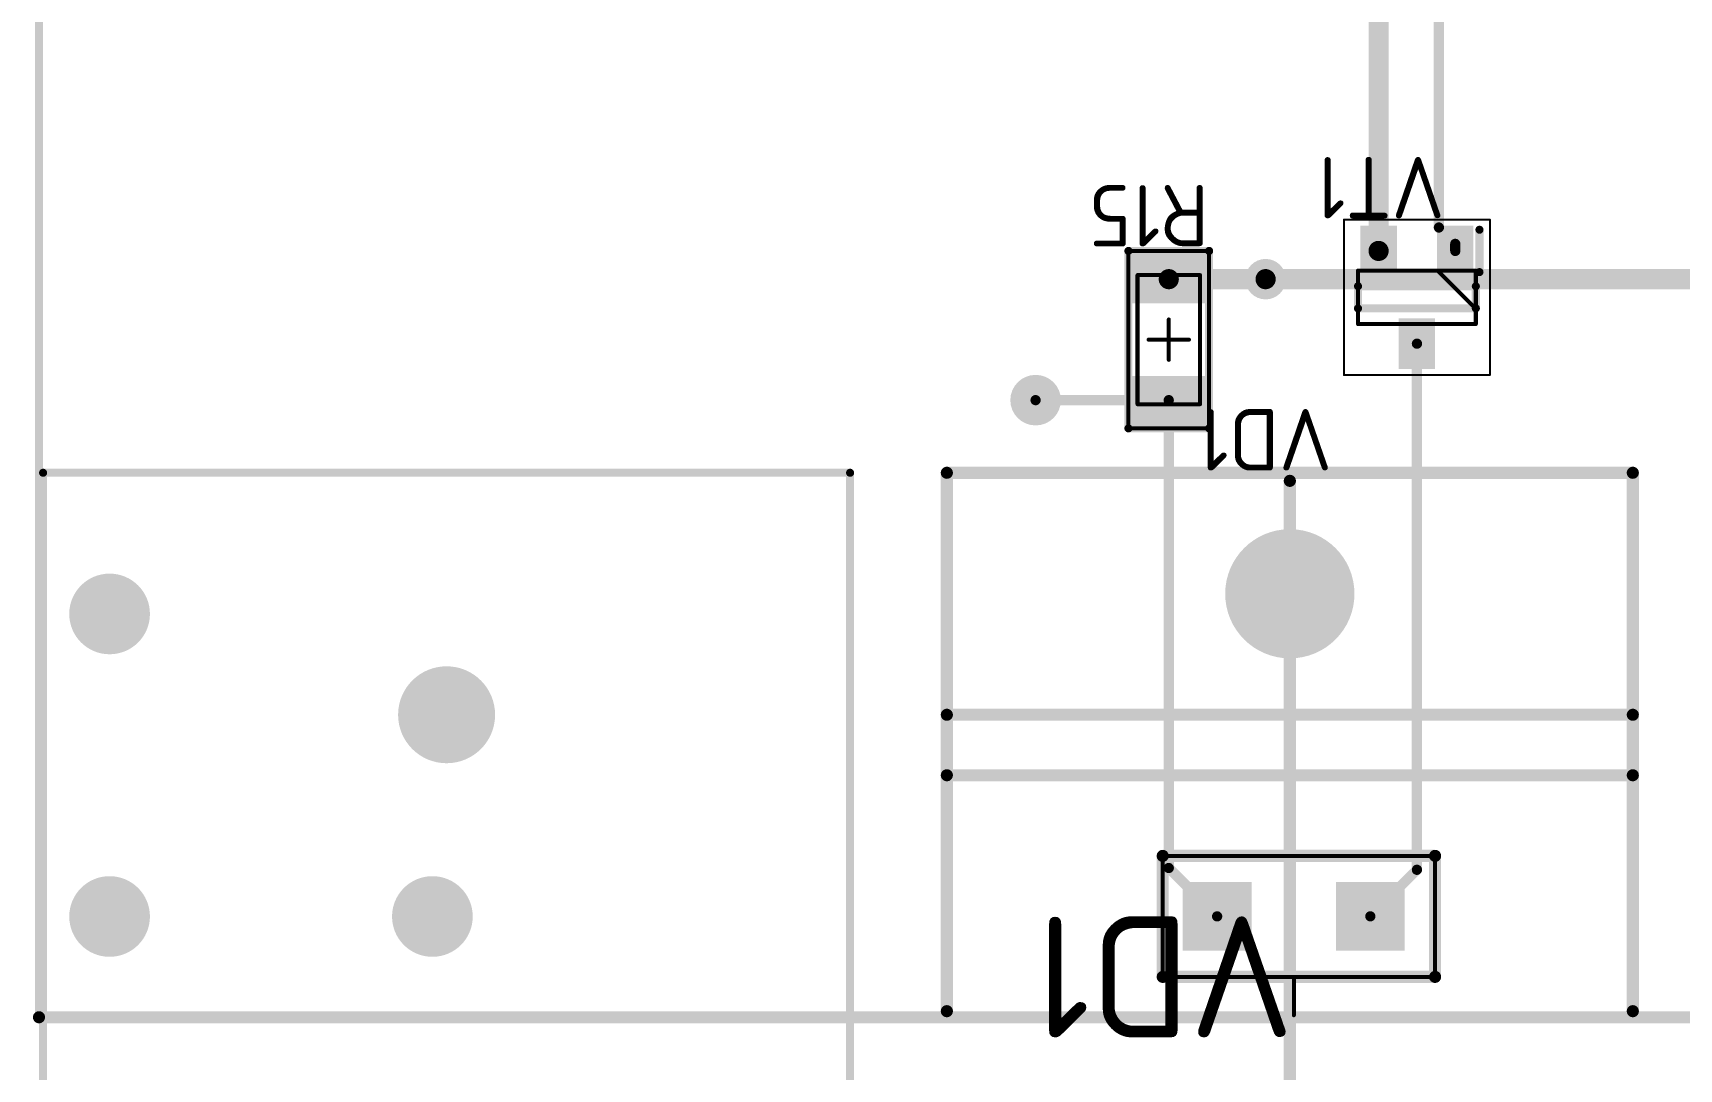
# Model space of a CAD drawing. Header units: inches. Extents: x 0 to 220, y -79 to 15.
# Drawn here: x -0.15 to 40.65, y -51.29 to -25.59 of the extents above; entities that cross this region are included whole.
import ezdxf

# ---------------------------------------------------------------- set-up
doc = ezdxf.new("R2010")
doc.units = ezdxf.units.IN
for name, color, linetype in [('Bottom Layer- Bottom', 5, 'Continuous'), ('Bottom Solder- Bot Mask', 6, 'Continuous'), ('Mechanical 1- Top Assy', 6, 'Continuous'), ('Mechanical 13', 56, 'Continuous'), ('Mechanical 15', 56, 'Continuous'), ('Multi-Layer', 9, 'Continuous'), ('Top Layer- Top', 1, 'Continuous'), ('Top Overlay- Top Silk', 2, 'Continuous'), ('Top Paste- Top Paste', 8, 'Continuous'), ('Top Solder- Top Mask', 216, 'Continuous')]:
    doc.layers.add(name, color=color, linetype=linetype)
doc.styles.add('GOST type B', font='', dxfattribs={"height": 0.2})
doc.styles.get('GOST type B').set_extended_font_data('GOST type B')

# ---------------------------------------------------------------- blocks, each defined once
blk = doc.blocks.new('SOT_23_3_9')
at = {"layer": 'Top Layer- Top'}
for points in [[(-0.525, 0.35), (0.525, 0.35), (0.525, -0.35), (-0.525, -0.35)], [(1.775, -0.6), (2.825, -0.6), (2.825, -1.3), (1.775, -1.3)], [(-0.525, -1.55), (0.525, -1.55), (0.525, -2.25), (-0.525, -2.25)]]:
    blk.add_hatch(color=7, dxfattribs=at).paths.add_polyline_path(points)
at = {"layer": 'Top Paste- Top Paste'}
for points in [[(-0.525, 0.35), (0.525, 0.35), (0.525, -0.35), (-0.525, -0.35)], [(1.775, -0.6), (2.825, -0.6), (2.825, -1.3), (1.775, -1.3)], [(-0.525, -1.55), (0.525, -1.55), (0.525, -2.25), (-0.525, -2.25)]]:
    blk.add_hatch(color=7, dxfattribs=at).paths.add_polyline_path(points)
at = {"layer": 'Top Solder- Top Mask'}
for points in [[(-0.627, 0.452), (0.627, 0.452), (0.627, -0.452), (-0.627, -0.452)], [(1.673, -0.498), (2.927, -0.498), (2.927, -1.402), (1.673, -1.402)], [(-0.627, -1.448), (0.627, -1.448), (0.627, -2.352), (-0.627, -2.352)]]:
    blk.add_hatch(color=7, dxfattribs=at).paths.add_polyline_path(points)
at = {"layer": 'Mechanical 13'}
for points in [[(0.488, -0.44, 0.1, 0.1, 0), (1.438, 0.51, 0.1, 0.1, 0)], [(0.488, -2.41, 0.1, 0.1, 0), (0.488, 0.51, 0.1, 0.1, 0)], [(1.812, 0.51, 0.1, 0.1, 0), (0.488, 0.51, 0.1, 0.1, 0)], [(1.812, -2.41, 0.1, 0.1, 0), (1.812, 0.51, 0.1, 0.1, 0)], [(1.812, -2.41, 0.1, 0.1, 0), (0.488, -2.41, 0.1, 0.1, 0)]]:
    blk.add_lwpolyline(points, format="xyseb", dxfattribs=at)
for points in [[(0.463, 0.51, 0.05, 0.05, 1), (0.513, 0.51, 0.05, 0.05, 1)], [(0.463, 0.51, 0.05, 0.05, 1), (0.513, 0.51, 0.05, 0.05, 1)], [(1.413, 0.51, 0.05, 0.05, 1), (1.463, 0.51, 0.05, 0.05, 1)], [(1.787, 0.51, 0.05, 0.05, 1), (1.837, 0.51, 0.05, 0.05, 1)], [(1.787, 0.51, 0.05, 0.05, 1), (1.837, 0.51, 0.05, 0.05, 1)], [(0.463, -0.44, 0.05, 0.05, 1), (0.513, -0.44, 0.05, 0.05, 1)], [(0.463, -2.41, 0.05, 0.05, 1), (0.513, -2.41, 0.05, 0.05, 1)], [(0.463, -2.41, 0.05, 0.05, 1), (0.513, -2.41, 0.05, 0.05, 1)], [(1.787, -2.41, 0.05, 0.05, 1), (1.837, -2.41, 0.05, 0.05, 1)], [(1.787, -2.41, 0.05, 0.05, 1), (1.837, -2.41, 0.05, 0.05, 1)]]:
    blk.add_lwpolyline(points, format="xyseb", close=True, dxfattribs=at)
at = {"layer": 'Mechanical 15'}
for points in [[(-0.775, -2.76, 0.05, 0.05, 0), (-0.775, 0.86, 0.05, 0.05, 0)], [(3.075, 0.86, 0.05, 0.05, 0), (-0.775, 0.86, 0.05, 0.05, 0)], [(3.075, -2.76, 0.05, 0.05, 0), (3.075, 0.86, 0.05, 0.05, 0)], [(3.075, -2.76, 0.05, 0.05, 0), (-0.775, -2.76, 0.05, 0.05, 0)]]:
    blk.add_lwpolyline(points, format="xyseb", dxfattribs=at)
for points in [[(-0.787, 0.86, 0.025, 0.025, 1), (-0.763, 0.86, 0.025, 0.025, 1)], [(-0.787, 0.86, 0.025, 0.025, 1), (-0.763, 0.86, 0.025, 0.025, 1)], [(3.063, 0.86, 0.025, 0.025, 1), (3.087, 0.86, 0.025, 0.025, 1)], [(3.063, 0.86, 0.025, 0.025, 1), (3.087, 0.86, 0.025, 0.025, 1)], [(-0.787, -2.76, 0.025, 0.025, 1), (-0.763, -2.76, 0.025, 0.025, 1)], [(-0.787, -2.76, 0.025, 0.025, 1), (-0.763, -2.76, 0.025, 0.025, 1)], [(3.063, -2.76, 0.025, 0.025, 1), (3.087, -2.76, 0.025, 0.025, 1)], [(3.063, -2.76, 0.025, 0.025, 1), (3.087, -2.76, 0.025, 0.025, 1)]]:
    blk.add_lwpolyline(points, format="xyseb", close=True, dxfattribs=at)
at = {"layer": 'Top Overlay- Top Silk'}
for points in [[(0.525, 0.6, 0.2, 0.2, 0), (-0.525, 0.6, 0.2, 0.2, 0)], [(0.875, -2.41, 0.2, 0.2, 0), (0.875, 0.51, 0.2, 0.2, 0)], [(1.425, 0.51, 0.2, 0.2, 0), (0.875, 0.51, 0.2, 0.2, 0)], [(1.425, -2.41, 0.2, 0.2, 0), (1.425, 0.51, 0.2, 0.2, 0)], [(1.425, -2.41, 0.2, 0.2, 0), (0.875, -2.41, 0.2, 0.2, 0)]]:
    blk.add_lwpolyline(points, format="xyseb", dxfattribs=at)
for points in [[(-0.575, 0.6, 0.1, 0.1, 1), (-0.475, 0.6, 0.1, 0.1, 1)], [(0.475, 0.6, 0.1, 0.1, 1), (0.575, 0.6, 0.1, 0.1, 1)], [(0.825, 0.51, 0.1, 0.1, 1), (0.925, 0.51, 0.1, 0.1, 1)], [(0.825, 0.51, 0.1, 0.1, 1), (0.925, 0.51, 0.1, 0.1, 1)], [(1.375, 0.51, 0.1, 0.1, 1), (1.475, 0.51, 0.1, 0.1, 1)], [(1.375, 0.51, 0.1, 0.1, 1), (1.475, 0.51, 0.1, 0.1, 1)], [(0.825, -2.41, 0.1, 0.1, 1), (0.925, -2.41, 0.1, 0.1, 1)], [(0.825, -2.41, 0.1, 0.1, 1), (0.925, -2.41, 0.1, 0.1, 1)], [(1.375, -2.41, 0.1, 0.1, 1), (1.475, -2.41, 0.1, 0.1, 1)], [(1.375, -2.41, 0.1, 0.1, 1), (1.475, -2.41, 0.1, 0.1, 1)]]:
    blk.add_lwpolyline(points, format="xyseb", close=True, dxfattribs=at)
blk = doc.blocks.new('VSMY2853G_14')
at = {"layer": 'Top Layer- Top'}
for points in [[(-1.145, 0.75), (-1.145, -0.75), (-2.645, -0.75), (-2.645, 0.75)], [(2.651, -0.75), (1.151, -0.75), (1.151, 0.75), (2.651, 0.75)]]:
    blk.add_hatch(color=7, dxfattribs=at).paths.add_polyline_path(points)
at = {"layer": 'Top Paste- Top Paste'}
for points in [[(-1.145, 0.75), (-1.145, -0.75), (-2.645, -0.75), (-2.645, 0.75)], [(2.651, -0.75), (1.151, -0.75), (1.151, 0.75), (2.651, 0.75)]]:
    blk.add_hatch(color=7, dxfattribs=at).paths.add_polyline_path(points)
at = {"layer": 'Top Solder- Top Mask'}
for points in [[(-1.044, 0.851), (-1.044, -0.852), (-2.747, -0.852), (-2.747, 0.851)], [(2.753, -0.851), (1.049, -0.851), (1.049, 0.852), (2.753, 0.852)]]:
    blk.add_hatch(color=7, dxfattribs=at).paths.add_polyline_path(points)
at = {"layer": 'Mechanical 13'}
for points in [[(-3.5, 1.5, 0.1, 0.1, 0), (-3.5, -1.5, 0.1, 0.1, 0)], [(3.25, 1.5, 0.1, 0.1, 0), (-3.5, 1.5, 0.1, 0.1, 0)], [(3.25, 1.5, 0.1, 0.1, 0), (3.25, -1.5, 0.1, 0.1, 0)], [(3.25, -1.5, 0.1, 0.1, 0), (-3.5, -1.5, 0.1, 0.1, 0)]]:
    blk.add_lwpolyline(points, format="xyseb", dxfattribs=at)
for points in [[(-3.525, 1.5, 0.05, 0.05, 1), (-3.475, 1.5, 0.05, 0.05, 1)], [(-3.525, 1.5, 0.05, 0.05, 1), (-3.475, 1.5, 0.05, 0.05, 1)], [(3.225, 1.5, 0.05, 0.05, 1), (3.275, 1.5, 0.05, 0.05, 1)], [(3.225, 1.5, 0.05, 0.05, 1), (3.275, 1.5, 0.05, 0.05, 1)], [(-3.525, -1.5, 0.05, 0.05, 1), (-3.475, -1.5, 0.05, 0.05, 1)], [(-3.525, -1.5, 0.05, 0.05, 1), (-3.475, -1.5, 0.05, 0.05, 1)], [(3.225, -1.5, 0.05, 0.05, 1), (3.275, -1.5, 0.05, 0.05, 1)], [(3.225, -1.5, 0.05, 0.05, 1), (3.275, -1.5, 0.05, 0.05, 1)]]:
    blk.add_lwpolyline(points, format="xyseb", close=True, dxfattribs=at)
at = {"layer": 'Top Overlay- Top Silk'}
for points in [[(0, 2.451, 0.1, 0.1, 0), (0, 1.5, 0.1, 0.1, 0)], [(-3.5, 1.5, 0.3, 0.3, 0), (-3.5, -1.5, 0.3, 0.3, 0)], [(3.25, 1.5, 0.3, 0.3, 0), (-3.5, 1.5, 0.3, 0.3, 0)], [(3.25, 1.5, 0.3, 0.3, 0), (3.25, -1.5, 0.3, 0.3, 0)], [(3.25, -1.5, 0.3, 0.3, 0), (-3.5, -1.5, 0.3, 0.3, 0)]]:
    blk.add_lwpolyline(points, format="xyseb", dxfattribs=at)
for points in [[(-0.025, 2.451, 0.05, 0.05, 1), (0.025, 2.451, 0.05, 0.05, 1)], [(-3.575, 1.5, 0.15, 0.15, 1), (-3.425, 1.5, 0.15, 0.15, 1)], [(-3.575, 1.5, 0.15, 0.15, 1), (-3.425, 1.5, 0.15, 0.15, 1)], [(3.175, 1.5, 0.15, 0.15, 1), (3.325, 1.5, 0.15, 0.15, 1)], [(3.175, 1.5, 0.15, 0.15, 1), (3.325, 1.5, 0.15, 0.15, 1)], [(-0.025, 1.5, 0.05, 0.05, 1), (0.025, 1.5, 0.05, 0.05, 1)], [(-3.575, -1.5, 0.15, 0.15, 1), (-3.425, -1.5, 0.15, 0.15, 1)], [(-3.575, -1.5, 0.15, 0.15, 1), (-3.425, -1.5, 0.15, 0.15, 1)], [(3.175, -1.5, 0.15, 0.15, 1), (3.325, -1.5, 0.15, 0.15, 1)], [(3.175, -1.5, 0.15, 0.15, 1), (3.325, -1.5, 0.15, 0.15, 1)]]:
    blk.add_lwpolyline(points, format="xyseb", close=True, dxfattribs=at)
at = {"layer": 'Mechanical 13', "style": 'GOST type B'}
blk.add_text('VD1', height=3, dxfattribs=at).set_placement((0, 0))
blk = doc.blocks.new('1206_19')
at = {"layer": 'Top Layer- Top'}
for points in [[(-2, -0.8), (-2, 0.8), (-1, 0.8), (-1, -0.8)], [(1, -0.8), (1, 0.8), (2, 0.8), (2, -0.8)]]:
    blk.add_hatch(color=7, dxfattribs=at).paths.add_polyline_path(points)
at = {"layer": 'Top Paste- Top Paste'}
for points in [[(-2, -0.8), (-2, 0.8), (-1, 0.8), (-1, -0.8)], [(1, -0.8), (1, 0.8), (2, 0.8), (2, -0.8)]]:
    blk.add_hatch(color=7, dxfattribs=at).paths.add_polyline_path(points)
at = {"layer": 'Top Solder- Top Mask'}
for points in [[(-2.102, -0.902), (-2.102, 0.902), (-0.898, 0.902), (-0.898, -0.902)], [(0.898, -0.902), (0.898, 0.902), (2.102, 0.902), (2.102, -0.902)]]:
    blk.add_hatch(color=7, dxfattribs=at).paths.add_polyline_path(points)
at = {"layer": 'Mechanical 13'}
for points in [[(-1.6, 0.775, 0.1, 0.1, 0), (-1.6, -0.775, 0.1, 0.1, 0)], [(-1.6, 0.775, 0.1, 0.1, 0), (1.6, 0.775, 0.1, 0.1, 0)], [(1.6, 0.775, 0.1, 0.1, 0), (1.6, -0.775, 0.1, 0.1, 0)], [(-1.6, -0.775, 0.1, 0.1, 0), (1.6, -0.775, 0.1, 0.1, 0)]]:
    blk.add_lwpolyline(points, format="xyseb", dxfattribs=at)
for points in [[(-1.625, 0.775, 0.05, 0.05, 1), (-1.575, 0.775, 0.05, 0.05, 1)], [(-1.625, 0.775, 0.05, 0.05, 1), (-1.575, 0.775, 0.05, 0.05, 1)], [(1.575, 0.775, 0.05, 0.05, 1), (1.625, 0.775, 0.05, 0.05, 1)], [(1.575, 0.775, 0.05, 0.05, 1), (1.625, 0.775, 0.05, 0.05, 1)], [(-1.625, -0.775, 0.05, 0.05, 1), (-1.575, -0.775, 0.05, 0.05, 1)], [(-1.625, -0.775, 0.05, 0.05, 1), (-1.575, -0.775, 0.05, 0.05, 1)], [(1.575, -0.775, 0.05, 0.05, 1), (1.625, -0.775, 0.05, 0.05, 1)], [(1.575, -0.775, 0.05, 0.05, 1), (1.625, -0.775, 0.05, 0.05, 1)]]:
    blk.add_lwpolyline(points, format="xyseb", close=True, dxfattribs=at)
at = {"layer": 'Mechanical 15'}
for points in [[(-2.2, 1, 0.1, 0.1, 0), (2.2, 1, 0.1, 0.1, 0)], [(-2.2, 1, 0.1, 0.1, 0), (-2.2, -1, 0.1, 0.1, 0)], [(2.2, 1, 0.1, 0.1, 0), (2.2, -1, 0.1, 0.1, 0)], [(0, 0.5, 0.1, 0.1, 0), (0, -0.5, 0.1, 0.1, 0)], [(-0.5, 0, 0.1, 0.1, 0), (0.5, 0, 0.1, 0.1, 0)], [(-2.2, -1, 0.1, 0.1, 0), (2.2, -1, 0.1, 0.1, 0)]]:
    blk.add_lwpolyline(points, format="xyseb", dxfattribs=at)
for points in [[(-2.225, 1, 0.05, 0.05, 1), (-2.175, 1, 0.05, 0.05, 1)], [(-2.225, 1, 0.05, 0.05, 1), (-2.175, 1, 0.05, 0.05, 1)], [(2.175, 1, 0.05, 0.05, 1), (2.225, 1, 0.05, 0.05, 1)], [(2.175, 1, 0.05, 0.05, 1), (2.225, 1, 0.05, 0.05, 1)], [(-0.025, 0.5, 0.05, 0.05, 1), (0.025, 0.5, 0.05, 0.05, 1)], [(-0.525, 0, 0.05, 0.05, 1), (-0.475, 0, 0.05, 0.05, 1)], [(0.475, 0, 0.05, 0.05, 1), (0.525, 0, 0.05, 0.05, 1)], [(-0.025, -0.5, 0.05, 0.05, 1), (0.025, -0.5, 0.05, 0.05, 1)], [(-2.225, -1, 0.05, 0.05, 1), (-2.175, -1, 0.05, 0.05, 1)], [(-2.225, -1, 0.05, 0.05, 1), (-2.175, -1, 0.05, 0.05, 1)], [(2.175, -1, 0.05, 0.05, 1), (2.225, -1, 0.05, 0.05, 1)], [(2.175, -1, 0.05, 0.05, 1), (2.225, -1, 0.05, 0.05, 1)]]:
    blk.add_lwpolyline(points, format="xyseb", close=True, dxfattribs=at)
at = {"layer": 'Top Overlay- Top Silk'}
for points in [[(-2.2, 1, 0.2, 0.2, 0), (2.2, 1, 0.2, 0.2, 0)], [(-2.2, 1, 0.2, 0.2, 0), (-2.2, -1, 0.2, 0.2, 0)], [(2.2, 1, 0.2, 0.2, 0), (2.2, -1, 0.2, 0.2, 0)], [(-2.2, -1, 0.2, 0.2, 0), (2.2, -1, 0.2, 0.2, 0)]]:
    blk.add_lwpolyline(points, format="xyseb", dxfattribs=at)
for points in [[(-2.25, 1, 0.1, 0.1, 1), (-2.15, 1, 0.1, 0.1, 1)], [(-2.25, 1, 0.1, 0.1, 1), (-2.15, 1, 0.1, 0.1, 1)], [(2.15, 1, 0.1, 0.1, 1), (2.25, 1, 0.1, 0.1, 1)], [(2.15, 1, 0.1, 0.1, 1), (2.25, 1, 0.1, 0.1, 1)], [(-2.25, -1, 0.1, 0.1, 1), (-2.15, -1, 0.1, 0.1, 1)], [(-2.25, -1, 0.1, 0.1, 1), (-2.15, -1, 0.1, 0.1, 1)], [(2.15, -1, 0.1, 0.1, 1), (2.25, -1, 0.1, 0.1, 1)], [(2.15, -1, 0.1, 0.1, 1), (2.25, -1, 0.1, 0.1, 1)]]:
    blk.add_lwpolyline(points, format="xyseb", close=True, dxfattribs=at)
blk = doc.blocks.new('____________735312_010_60')
at = {"layer": 'Bottom Layer- Bottom'}
h = blk.add_hatch(color=7, dxfattribs=at)
edge = h.paths.add_edge_path()
edge.add_arc((6, 10), 1.1, 0, 360)
h = blk.add_hatch(color=7, dxfattribs=at)
edge = h.paths.add_edge_path()
edge.add_arc((36, 10), 1.1, 0, 360)
at = {"layer": 'Bottom Solder- Bot Mask'}
h = blk.add_hatch(color=7, dxfattribs=at)
edge = h.paths.add_edge_path()
edge.add_arc((6, 10), 1.202, 0, 360)
h = blk.add_hatch(color=7, dxfattribs=at)
edge = h.paths.add_edge_path()
edge.add_arc((36, 10), 1.202, 0, 360)
at = {"layer": 'Multi-Layer'}
h = blk.add_hatch(color=9, dxfattribs=at)
edge = h.paths.add_edge_path()
edge.add_arc((6, 10), 1.1, 0, 360)
h = blk.add_hatch(color=9, dxfattribs=at)
edge = h.paths.add_edge_path()
edge.add_arc((36, 10), 1.1, 0, 360)
at = {"layer": 'Top Layer- Top'}
h = blk.add_hatch(color=7, dxfattribs=at)
edge = h.paths.add_edge_path()
edge.add_arc((6, 10), 1.1, 0, 360)
h = blk.add_hatch(color=7, dxfattribs=at)
edge = h.paths.add_edge_path()
edge.add_arc((36, 10), 1.1, 0, 360)
at = {"layer": 'Top Solder- Top Mask'}
h = blk.add_hatch(color=7, dxfattribs=at)
edge = h.paths.add_edge_path()
edge.add_arc((6, 10), 1.202, 0, 360)
h = blk.add_hatch(color=7, dxfattribs=at)
edge = h.paths.add_edge_path()
edge.add_arc((36, 10), 1.202, 0, 360)
at = {"layer": 'Mechanical 1- Top Assy'}
for points in [[(0, 20, 0.2, 0.2, 0), (42, 20, 0.2, 0.2, 0)], [(0, 20, 0.2, 0.2, 0), (0, 0, 0.2, 0.2, 0)], [(42, 20, 0.2, 0.2, 0), (42, 0, 0.2, 0.2, 0)], [(0, 0, 0.2, 0.2, 0), (42, 0, 0.2, 0.2, 0)]]:
    blk.add_lwpolyline(points, format="xyseb", dxfattribs=at)
for points in [[(-0.05, 20, 0.1, 0.1, 1), (0.05, 20, 0.1, 0.1, 1)], [(-0.05, 20, 0.1, 0.1, 1), (0.05, 20, 0.1, 0.1, 1)], [(41.95, 20, 0.1, 0.1, 1), (42.05, 20, 0.1, 0.1, 1)], [(41.95, 20, 0.1, 0.1, 1), (42.05, 20, 0.1, 0.1, 1)], [(-0.05, 0, 0.1, 0.1, 1), (0.05, 0, 0.1, 0.1, 1)], [(-0.05, 0, 0.1, 0.1, 1), (0.05, 0, 0.1, 0.1, 1)], [(41.95, 0, 0.1, 0.1, 1), (42.05, 0, 0.1, 0.1, 1)], [(41.95, 0, 0.1, 0.1, 1), (42.05, 0, 0.1, 0.1, 1)]]:
    blk.add_lwpolyline(points, format="xyseb", close=True, dxfattribs=at)
blk = doc.blocks.new('________66')
at = {"layer": 'Bottom Layer- Bottom'}
h = blk.add_hatch(color=7, dxfattribs=at)
edge = h.paths.add_edge_path()
edge.add_arc((3, 8.5), 1.5, 0, 360)
h = blk.add_hatch(color=7, dxfattribs=at)
edge = h.paths.add_edge_path()
edge.add_arc((39, 8.5), 1.5, 0, 360)
at = {"layer": 'Bottom Solder- Bot Mask'}
h = blk.add_hatch(color=7, dxfattribs=at)
edge = h.paths.add_edge_path()
edge.add_arc((3, 8.5), 1.602, 0, 360)
h = blk.add_hatch(color=7, dxfattribs=at)
edge = h.paths.add_edge_path()
edge.add_arc((39, 8.5), 1.602, 0, 360)
at = {"layer": 'Multi-Layer'}
h = blk.add_hatch(color=9, dxfattribs=at)
edge = h.paths.add_edge_path()
edge.add_arc((3, 8.5), 1.5, 0, 360)
h = blk.add_hatch(color=9, dxfattribs=at)
edge = h.paths.add_edge_path()
edge.add_arc((39, 8.5), 1.5, 0, 360)
at = {"layer": 'Top Layer- Top'}
h = blk.add_hatch(color=7, dxfattribs=at)
edge = h.paths.add_edge_path()
edge.add_arc((3, 8.5), 1.5, 0, 360)
h = blk.add_hatch(color=7, dxfattribs=at)
edge = h.paths.add_edge_path()
edge.add_arc((39, 8.5), 1.5, 0, 360)
at = {"layer": 'Top Solder- Top Mask'}
h = blk.add_hatch(color=7, dxfattribs=at)
edge = h.paths.add_edge_path()
edge.add_arc((3, 8.5), 1.602, 0, 360)
h = blk.add_hatch(color=7, dxfattribs=at)
edge = h.paths.add_edge_path()
edge.add_arc((39, 8.5), 1.602, 0, 360)
at = {"layer": 'Mechanical 1- Top Assy'}
for points in [[(22, 17, 0.3, 0.3, 0), (22, 0, 0.3, 0.3, 0)], [(0.1, 8.5, 0.3, 0.3, 0), (41.8, 8.5, 0.3, 0.3, 0)]]:
    blk.add_lwpolyline(points, format="xyseb", dxfattribs=at)
for points in [[(21.925, 17, 0.15, 0.15, 1), (22.075, 17, 0.15, 0.15, 1)], [(0.025, 8.5, 0.15, 0.15, 1), (0.175, 8.5, 0.15, 0.15, 1)], [(41.725, 8.5, 0.15, 0.15, 1), (41.875, 8.5, 0.15, 0.15, 1)], [(21.925, 0, 0.15, 0.15, 1), (22.075, 0, 0.15, 0.15, 1)]]:
    blk.add_lwpolyline(points, format="xyseb", close=True, dxfattribs=at)
at = {"layer": 'Top Overlay- Top Silk'}
for points in [[(28.65, 17, 0.3, 0.3, 0), (42, 17, 0.3, 0.3, 0)], [(34.5, 17, 0.3, 0.3, 0), (34.5, 0, 0.3, 0.3, 0)], [(36, 17, 0.3, 0.3, 0), (36, 0, 0.3, 0.3, 0)], [(42, 17, 0.3, 0.3, 0), (42, 0, 0.3, 0.3, 0)], [(28.65, 0, 0.3, 0.3, 0), (42, 0, 0.3, 0.3, 0)]]:
    blk.add_lwpolyline(points, format="xyseb", dxfattribs=at)
for points in [[(28.575, 17, 0.15, 0.15, 1), (28.725, 17, 0.15, 0.15, 1)], [(34.425, 17, 0.15, 0.15, 1), (34.575, 17, 0.15, 0.15, 1)], [(35.925, 17, 0.15, 0.15, 1), (36.075, 17, 0.15, 0.15, 1)], [(41.925, 17, 0.15, 0.15, 1), (42.075, 17, 0.15, 0.15, 1)], [(41.925, 17, 0.15, 0.15, 1), (42.075, 17, 0.15, 0.15, 1)], [(28.575, 0, 0.15, 0.15, 1), (28.725, 0, 0.15, 0.15, 1)], [(34.425, 0, 0.15, 0.15, 1), (34.575, 0, 0.15, 0.15, 1)], [(35.925, 0, 0.15, 0.15, 1), (36.075, 0, 0.15, 0.15, 1)], [(41.925, 0, 0.15, 0.15, 1), (42.075, 0, 0.15, 0.15, 1)], [(41.925, 0, 0.15, 0.15, 1), (42.075, 0, 0.15, 0.15, 1)]]:
    blk.add_lwpolyline(points, format="xyseb", close=True, dxfattribs=at)

msp = doc.modelspace()

# ---------------------------------------------------------------- hatches: boundary and pattern name
at = {"layer": 'Bottom Layer- Bottom'}
h = msp.add_hatch(color=7, dxfattribs=at)
edge = h.paths.add_edge_path()
edge.add_arc((30.4, -31.699), 0.4, 0, 360)
h = msp.add_hatch(color=7, dxfattribs=at)
edge = h.paths.add_edge_path()
edge.add_arc((24.7, -34.699), 0.525, 0, 360)
at = {"layer": 'Bottom Solder- Bot Mask'}
h = msp.add_hatch(color=7, dxfattribs=at)
edge = h.paths.add_edge_path()
edge.add_arc((30.4, -31.699), 0.502, 0, 360)
h = msp.add_hatch(color=7, dxfattribs=at)
edge = h.paths.add_edge_path()
edge.add_arc((24.7, -34.699), 0.627, 0, 360)
at = {"layer": 'Multi-Layer'}
h = msp.add_hatch(color=9, dxfattribs=at)
edge = h.paths.add_edge_path()
edge.add_arc((24.7, -34.699), 0.525, 0, 360)
at = {"layer": 'Top Layer- Top'}
h = msp.add_hatch(color=7, dxfattribs=at)
edge = h.paths.add_edge_path()
edge.add_arc((30.4, -31.699), 0.4, 0, 360)
h = msp.add_hatch(color=7, dxfattribs=at)
edge = h.paths.add_edge_path()
edge.add_arc((24.7, -34.699), 0.525, 0, 360)
h = msp.add_hatch(color=7, dxfattribs=at)
edge = h.paths.add_edge_path()
edge.add_arc((1.75, -40), 0.5, 0, 360)
h = msp.add_hatch(color=7, dxfattribs=at)
edge = h.paths.add_edge_path()
edge.add_arc((1.75, -47.502), 0.5, 0, 360)
h = msp.add_hatch(color=7, dxfattribs=at)
edge = h.paths.add_edge_path()
edge.add_arc((9.75, -47.502), 0.5, 0, 360)
at = {"layer": 'Top Paste- Top Paste'}
h = msp.add_hatch(color=7, dxfattribs=at)
edge = h.paths.add_edge_path()
edge.add_arc((1.75, -40), 0.5, 0, 360)
h = msp.add_hatch(color=7, dxfattribs=at)
edge = h.paths.add_edge_path()
edge.add_arc((1.75, -47.502), 0.5, 0, 360)
h = msp.add_hatch(color=7, dxfattribs=at)
edge = h.paths.add_edge_path()
edge.add_arc((9.75, -47.502), 0.5, 0, 360)
at = {"layer": 'Top Solder- Top Mask'}
h = msp.add_hatch(color=7, dxfattribs=at)
edge = h.paths.add_edge_path()
edge.add_arc((30.4, -31.699), 0.502, 0, 360)
h = msp.add_hatch(color=7, dxfattribs=at)
edge = h.paths.add_edge_path()
edge.add_arc((24.7, -34.699), 0.627, 0, 360)
h = msp.add_hatch(color=7, dxfattribs=at)
edge = h.paths.add_edge_path()
edge.add_arc((1.75, -40), 1, 0, 360)
h = msp.add_hatch(color=7, dxfattribs=at)
edge = h.paths.add_edge_path()
edge.add_arc((1.75, -47.502), 1, 0, 360)
h = msp.add_hatch(color=7, dxfattribs=at)
edge = h.paths.add_edge_path()
edge.add_arc((9.75, -47.502), 1, 0, 360)

# ---------------------------------------------------------------- linework, layer by layer
at = {"layer": 'Bottom Layer- Bottom'}
msp.add_lwpolyline([(30.4, -31.699, 0.5, 0.5, 0), (50.419, -31.699, 0.5, 0.5, 0)], format="xyseb", dxfattribs=at)
msp.add_lwpolyline([(30.275, -31.699, 0.25, 0.25, 1), (30.525, -31.699, 0.25, 0.25, 1)], format="xyseb", close=True, dxfattribs=at)
at = {"layer": 'Mechanical 1- Top Assy'}
for points in [[(0, -50, 0.2, 0.2, 0), (0, 0, 0.2, 0.2, 0)], [(0, -50, 0.2, 0.2, 0), (220, -50, 0.2, 0.2, 0)]]:
    msp.add_lwpolyline(points, format="xyseb", dxfattribs=at)
msp.add_lwpolyline([(-0.05, -50, 0.1, 0.1, 1), (0.05, -50, 0.1, 0.1, 1)], format="xyseb", close=True, dxfattribs=at)
msp.add_lwpolyline([(-0.05, -50, 0.1, 0.1, 1), (0.05, -50, 0.1, 0.1, 1)], format="xyseb", close=True, dxfattribs=at)
at = {"layer": 'Mechanical 13'}
msp.add_lwpolyline([(0, -50, 0.3, 0.3, 0), (220, -50, 0.3, 0.3, 0)], format="xyseb", dxfattribs=at)
msp.add_lwpolyline([(-0.075, -50, 0.15, 0.15, 1), (0.075, -50, 0.15, 0.15, 1)], format="xyseb", close=True, dxfattribs=at)
at = {"layer": 'Top Layer- Top'}
for points in [[(33.2, -30.999, 0.5, 0.5, 0), (33.2, -17.275, 0.5, 0.5, 0)], [(34.694, -30.418, 0.254, 0.254, 0), (34.694, -18.812, 0.254, 0.254, 0)], [(34.694, -30.418, 0.254, 0.254, 0), (35.1, -30.824, 0.254, 0.254, 0)], [(35.1, -30.999, 0.254, 0.254, 0), (35.1, -30.824, 0.254, 0.254, 0)], [(28, -31.699, 0.5, 0.5, 0), (30.4, -31.699, 0.5, 0.5, 0)], [(34.15, -46.344, 0.254, 0.254, 0), (34.15, -33.299, 0.254, 0.254, 0)], [(24.7, -34.699, 0.254, 0.254, 0), (28, -34.699, 0.254, 0.254, 0)], [(28, -46.3, 0.254, 0.254, 0), (28, -34.699, 0.254, 0.254, 0)], [(28, -46.3, 0.254, 0.254, 0), (29.199, -47.499, 0.254, 0.254, 0)], [(32.995, -47.498, 0.254, 0.254, 0), (34.15, -46.344, 0.254, 0.254, 0)]]:
    msp.add_lwpolyline(points, format="xyseb", dxfattribs=at)
for points in [[(34.631, -30.418, 0.127, 0.127, 1), (34.758, -30.418, 0.127, 0.127, 1)], [(34.631, -30.418, 0.127, 0.127, 1), (34.758, -30.418, 0.127, 0.127, 1)], [(33.075, -30.999, 0.25, 0.25, 1), (33.325, -30.999, 0.25, 0.25, 1)], [(35.037, -30.824, 0.127, 0.127, 1), (35.164, -30.824, 0.127, 0.127, 1)], [(35.037, -30.824, 0.127, 0.127, 1), (35.164, -30.824, 0.127, 0.127, 1)], [(35.037, -30.999, 0.127, 0.127, 1), (35.164, -30.999, 0.127, 0.127, 1)], [(27.875, -31.699, 0.25, 0.25, 1), (28.125, -31.699, 0.25, 0.25, 1)], [(30.275, -31.699, 0.25, 0.25, 1), (30.525, -31.699, 0.25, 0.25, 1)], [(34.087, -33.299, 0.127, 0.127, 1), (34.214, -33.299, 0.127, 0.127, 1)], [(24.636, -34.699, 0.127, 0.127, 1), (24.763, -34.699, 0.127, 0.127, 1)], [(27.936, -34.699, 0.127, 0.127, 1), (28.063, -34.699, 0.127, 0.127, 1)], [(27.936, -34.699, 0.127, 0.127, 1), (28.063, -34.699, 0.127, 0.127, 1)], [(27.936, -46.3, 0.127, 0.127, 1), (28.063, -46.3, 0.127, 0.127, 1)], [(27.936, -46.3, 0.127, 0.127, 1), (28.063, -46.3, 0.127, 0.127, 1)], [(34.087, -46.344, 0.127, 0.127, 1), (34.214, -46.344, 0.127, 0.127, 1)], [(34.087, -46.344, 0.127, 0.127, 1), (34.214, -46.344, 0.127, 0.127, 1)], [(29.135, -47.499, 0.127, 0.127, 1), (29.262, -47.499, 0.127, 0.127, 1)], [(32.932, -47.498, 0.127, 0.127, 1), (33.059, -47.498, 0.127, 0.127, 1)]]:
    msp.add_lwpolyline(points, format="xyseb", close=True, dxfattribs=at)

# ---------------------------------------------------------------- block references
for name, p, rotation in [('SOT_23_3_9', (35.1, -30.999), 270), ('1206_19', (28, -33.199), 90), ('____________735312_010_60', (20.102, -78.5), 90), ('________66', (39.5, -78.5), 90), ('VSMY2853G_14', (31.1, -47.499), 180)]:
    msp.add_blockref(name, p, dxfattribs=dict(rotation=rotation))

# ---------------------------------------------------------------- texts
at = {"layer": 'Top Overlay- Top Silk', "style": 'GOST type B'}
for s, p in [('VT1', (34.835, -28.667)), ('R15', (28.996, -29.364)), ('VD1', (32.046, -34.919))]:
    msp.add_text(s, height=1.524, rotation=180, dxfattribs=at).set_placement(p)

doc.saveas('drawing.dxf')
